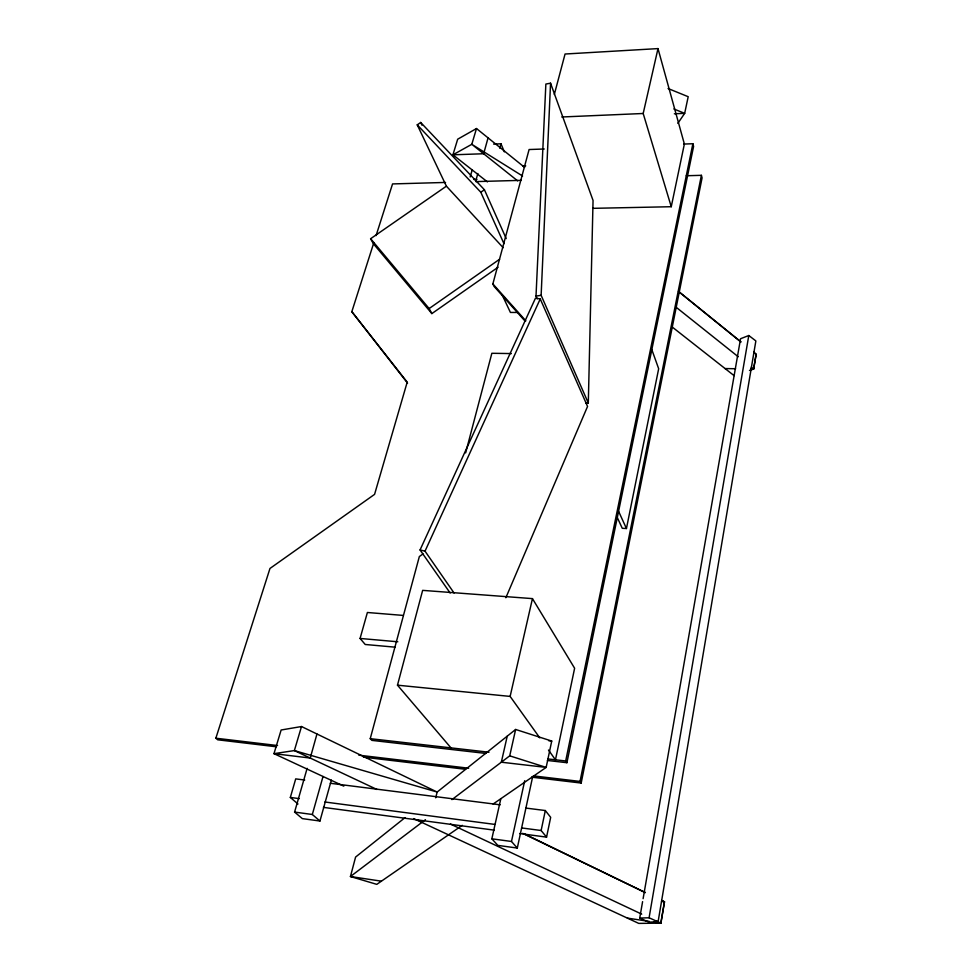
<?xml version="1.0" encoding="UTF-8"?>
<svg xmlns="http://www.w3.org/2000/svg" width="972" height="972" viewBox="0 0 972 972"><rect width="100%" height="100%" fill="white"/><g stroke="black" fill="none" stroke-linecap="round" stroke-linejoin="round"><path stroke-width="1.46" d="M585.958 403.344L588.303 403.052L593.054 200.439L550.553 83.191L545.863 84.054L536.009 296.071L537.224 298.829M588.303 403.052L541.137 295.33L550.553 83.191M653.573 922.051L660.851 923.133L664.471 901.834L661.738 900.522L664.471 901.834L660.899 923.145L638.75 923.4L413.622 818.606M750.615 369.008L753.616 369.068L756.143 354.245L753.798 352.338L756.143 354.245L753.616 369.068L749.473 370.466M642.589 901.639L639.734 918.066L648.701 922.112L658.08 921.845L755.864 340.929L748.792 335.51L740.555 338.73L643.112 898.65M658.08 921.845L649.089 917.775L748.792 335.51M531.623 777.163L581.183 783.055L580.041 781.427L701.395 175.325L686.256 175.75M581.183 783.055L702.076 177.864L701.395 175.325M616.795 516.424L622.262 528.294L626.442 528.525L658.664 368.74L651.714 349.325M547.406 760.469L566.907 762.704L693.595 146.407L692.878 143.734L683.778 144.063M519.619 833.526L546.568 837.123L550.674 817.331L545.316 810.539L525.767 808.06M566.907 762.704L565.692 760.967L692.878 143.734M592.75 208.336L671.251 206.72L684.373 144.038L657.995 48.6L565.06 54.019L554.319 94.466M546.568 837.123L541.137 830.513L545.316 810.539M435.723 797.818L437.145 792.046L515.634 729.462L551.732 741.053L546.155 767.406L493.108 804.038M500.799 798.826L491.844 838.812L497.846 845.385L517.298 848.046L532.644 776.798M517.298 848.046L511.479 841.473L524.698 780.735M451.956 799.616L509.717 755.839L515.634 729.462M507.226 736.181L501.333 762.206L546.155 767.406L509.717 755.839M539.764 737.857L510.13 696.414L532.449 598.618L422.65 590.369L397.475 685.175L450.984 747.881M671.251 206.72L643.185 113.493L657.995 48.6M465.637 452.891L491.856 353.286L511.357 353.577M485.891 753.434L371.863 740.372L370.235 738.671L419.345 556.555L423.027 553.918M524.965 320.991L494.007 286.327L492.865 283.921L529.096 149.53L544.259 148.995M488.053 137.866L483.655 153.746L452.928 154.815L457.678 139.203L476.499 128.535L524.661 167.415M316.957 733.994L310.238 758.051L273.97 753.664L281.139 729.996L301.502 726.534L437.145 792.046L294.358 750.578L273.97 753.664L343.796 786.141M307.14 768.342L294.589 812.082L302.341 818.618L319.946 821.024L331.343 780.103M319.946 821.024L312.328 814.487L323.02 776.494M499.754 148.194L500.981 143.807L493.606 144.087M395.203 647.182L365.217 644.485L360.077 638.446L367.392 612.494L403.368 615.434M475.77 180.804L477.86 173.514M297.979 803.99L290.336 797.441L295.707 778.888L304.734 780.03M470.169 176.953L472.113 170.221M476.499 128.535L471.797 144.306L452.928 154.815L487.458 181.91M301.502 726.534L294.358 750.578L376.99 789.483M276.291 746.775L217.716 739.801L215.857 738.21L269.973 568.462L374.572 494.371L407.207 382.154L351.828 311.684L373.795 242.781M376.079 235.601L392.554 183.927L445.541 182.444M505.865 597.731L587.55 406.442L540.238 298.926L535.475 298.173L420.062 549.945L450.158 593.017M454.07 593.017L425.031 551.16L540.238 298.926M677.849 123.335L684.677 113.347L688.2 96.702L668.056 88.513M405.045 817.634L355.594 857.061L350.442 876.525L376.796 884.362L462.271 825.337M425.457 819.7L350.442 876.525L381.413 881.179M498.077 267.227L431.86 313.592L429.138 308.561L499.596 259.257M431.86 313.592L373.455 243.814L370.611 238.723L446.403 186.174L417.243 124.841L420.694 122.46L484.421 189.747L506.218 238.602M503.982 243.729L480.812 192.249L484.421 189.747M536.009 296.071L541.137 295.33M753.616 369.068L751.247 367.173M561.755 116.992L643.185 113.493M674.349 113.785L684.677 113.347L673.851 108.973M522.705 165.969L525.731 165.872M639.734 918.066L649.089 917.775M473.935 179.504L476.96 179.419M475.818 181.606L521.235 180.342M517.942 312.474L510.422 312.437L502.415 295.464M671.786 326.677L725.076 368.558L735.597 368.74M660.851 923.133L656.744 921.213M360.077 638.446L397.815 641.787M397.475 685.175L510.13 696.414M548.767 740.725L551.732 741.053M370.235 738.671L489.013 752.219M547.649 758.913L565.692 760.967M215.857 738.21L277.555 745.536M358.814 755.171L468.674 768.208M533.385 775.887L580.041 781.427M363.407 757.139L465.539 769.289M330.286 783.274L500.203 804.816M290.336 797.441L299.34 798.632M324.879 801.997L494.578 824.378M521.612 827.937L541.137 830.513M323.433 807.38L494.153 830.137M294.589 812.082L312.328 814.487M491.844 838.812L511.479 841.473M661.567 901.421L664.471 901.834M627.39 918.115L649.211 921.395M420.062 549.945L425.031 551.16M450.449 824.062L641.714 914.13M522.62 833.332L645.372 892.612L524.078 833.733M522.584 176.029L471.797 144.306L517.687 180.889M418.033 819.931L421.836 822.433M725.076 368.558L734.091 375.642M676.548 307.577L738.246 356.76M417.243 124.841L480.812 192.249M446.403 186.174L503.18 247.714M492.865 283.921L525.852 320.845M370.611 238.723L429.138 308.561M407.572 383.126L351.828 311.684M548.487 750.044L555.462 759.8L574.622 668.25L532.449 598.618M420.694 122.46L421.982 125.194M618.617 511.369L626.442 528.525M500.981 143.807L504.347 151.851M740.846 341.865L678.48 291.406L740.846 341.889"/></g></svg>
